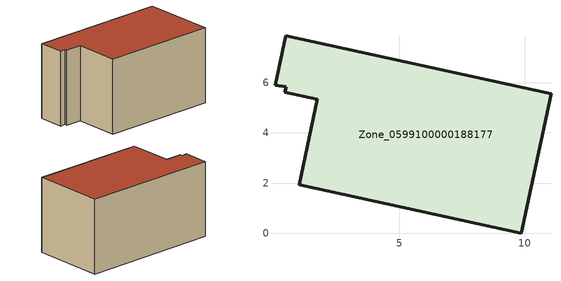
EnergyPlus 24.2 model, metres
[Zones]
Zone_0599100000188177
 floor ground (C_G): 1.73,5.34 0.43,5.63 0.48,5.85 0.04,5.9 0.47,7.87 11.04,5.55 9.85,0 1,1.93 z0
 wall outside (C_F): 1,1.93 9.85,0 11.04,5.55 0.47,7.87 0.04,5.9 0.48,5.85 0.43,5.63 1.73,5.34 1,1.93 z0:5.86
 roof outside (C_R): 0.43,5.63 1.73,5.34 1,1.93 9.85,0 11.04,5.55 0.47,7.87 0.04,5.9 0.48,5.85 z5.86
[BUILDING]
Pand.0599100000188177: North Axis=0; Terrain=City; Loads Convergence Tolerance Value=0.04; Temperature Convergence Tolerance Value=0.4; Solar Distribution=FullExterior; Maximum Number of Warmup Days=25; Minimum Number of Warmup Days=1
[Site:Location]
Rotterdam.The.Hague.AP_ZH_NLD Design_Conditions: Latitude=51.96; Longitude=4.45; Time Zone=1; Elevation=-4.5
[SITE:GROUNDTEMPERATURE:BUILDINGSURFACE]
18, 18, 18, 18, 18, 18, 18, 18, 18, 18, 18, 18
[MATERIAL] Thermal Absorptance=0.9; Solar Absorptance=0.7; Visible Absorptance=0.7
Name | Roughness | Thickness | Conductivity | Density | Specific Heat
G.TI.1975-1991 | MediumSmooth | 0.15 | 0.288461 | 540 | 1210
F.TI.1975-1991 | Rough | 0.3 | 0.230769 | 1920 | 840
R.TI.1975-1991 | MediumRough | 0.2 | 0.153846 | 1500 | 1000
[CONSTRUCTION]
C_G: G.TI.1975-1991
C_F: F.TI.1975-1991
C_R: R.TI.1975-1991
[ZONE]
Zone_0599100000188177: Type=1; Multiplier=1; Ceiling Height=Autocalculate; Volume=Autocalculate; Floor Area=autocalculate; Part of Total Floor Area=Yes
[ZONEINFILTRATION:DESIGNFLOWRATE]
Infil_Zone_0599100000188177: Zone or ZoneList or Space or SpaceList=Zone_0599100000188177; Schedule=AlwaysOn; Design Flow Rate Calculation Method=Flow/Area; Flow Rate per Floor Area=0.003; Constant Term Coefficient=1; Temperature Term Coefficient=0; Velocity Term Coefficient=0; Velocity Squared Term Coefficient=0
[HVACTEMPLATE:ZONE:IDEALLOADSAIRSYSTEM]
Zone_0599100000188177: Maximum Heating Supply Air Temperature=50; Minimum Cooling Supply Air Temperature=13; Maximum Heating Supply Air Humidity Ratio=0.0156; Minimum Cooling Supply Air Humidity Ratio=0.0077; Heating Limit=NoLimit; Cooling Limit=NoLimit; Dehumidification Control Type=ConstantSensibleHeatRatio; Cooling Sensible Heat Ratio=0.7; Dehumidification Setpoint=60; Humidification Control Type=None; Humidification Setpoint=30; Outdoor Air Method=None; Outdoor Air Flow Rate per Person=0.00944; Outdoor Air Flow Rate per Zone Floor Area=0; Outdoor Air Flow Rate per Zone=0; Demand Controlled Ventilation Type=None; Outdoor Air Economizer Type=NoEconomizer; Heat Recovery Type=None; Sensible Heat Recovery Effectiveness=0.7; Latent Heat Recovery Effectiveness=0.65
[ZONECONTROL:THERMOSTAT]
ThermostatControl_Zone_0599100000188177: Zone or ZoneList=Zone_0599100000188177; Control Type Schedule=DualSetpointControlType; Control 1=Thermostat_Zone_0599100000188177; Temperature Difference Between Cutout And Setpoint=0
[THERMOSTATSETPOINT:DUALSETPOINT]
Thermostat_Zone_0599100000188177: Heating Setpoint Temperature Schedule=HeatingSetpoint_Zone_0599100000188177; Cooling Setpoint Temperature Schedule=CoolingSetpoint_Zone_0599100000188177
[SCHEDULE:COMPACT]
HeatingSetpoint_Zone_0599100000188177: Through: 12/31, For: AllDays, Until: 24:00, 21
CoolingSetpoint_Zone_0599100000188177: Through: 12/31, For: AllDays, Until: 24:00, 24
DualSetpointControlType: Through: 12/31, For: AllDays, Until: 24:00, 4
AlwaysOn: Through: 12/31, For: AllDays, Until: 24:00, 1
